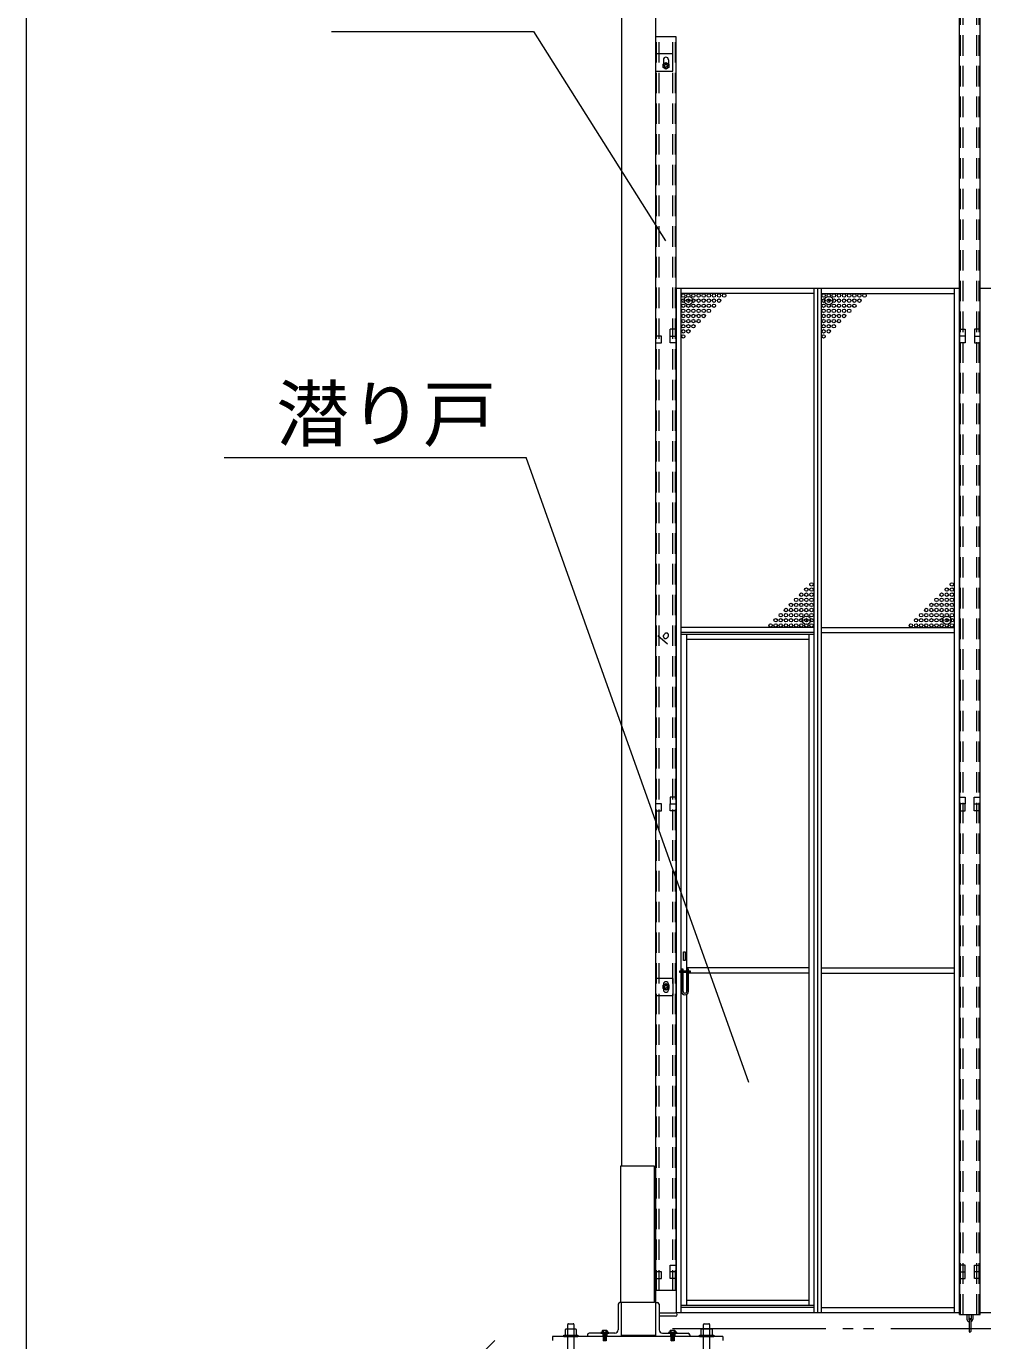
# Model space of a CAD drawing. Units: millimetres, scale not verified. Extents: x -12406 to 12406, y -8553 to 8553.
# Drawn here: x -12406 to -9602, y -4924 to -1071 of the extents above; entities that cross this region are included whole.
import ezdxf
from ezdxf.enums import TextEntityAlignment as Align

# ---------------------------------------------------------------- set-up
doc = ezdxf.new("R2010")
doc.units = ezdxf.units.MM
doc.header["$LTSCALE"] = 50
doc.header["$PDMODE"] = 32
doc.header["$PDSIZE"] = 25
doc.linetypes.add('DASHED1', pattern=[1.8, 1.2, -0.6])
doc.linetypes.add('DOUBLE_CHAIN2', pattern=[12.8, 9, -1, 0.6, -0.6, 0.6, -1])
for name, color, linetype, lineweight in [('0-0_0', 7, 'Continuous', 9), ('0-3_CYG-117', 7, 'Continuous', 9), ('0-B_TEXT', 7, 'Continuous', 9), ('0-C_ﾒッｼュﾊﾟﾈﾙ用ﾌﾞﾛッｸ', 7, 'Continuous', 9)]:
    doc.layers.add(name, color=color, linetype=linetype, lineweight=lineweight)
doc.styles.add('ＭＳ ゴシック', font='')
doc.styles.get('ＭＳ ゴシック').set_extended_font_data('MS Gothic')

msp = doc.modelspace()

# ---------------------------------------------------------------- linework, layer by layer
at = {"layer": '0-0_0'}
msp.add_line((-12406.14, 8553.31), (-12406.14, -8553.31), dxfattribs=at)
at = {"layer": '0-0_0', "linetype": 'DASHED1'}
for p, q in [((-10555.2, -2856.45), (-10526.48, -2881.33)), ((-10537.25, -2854.81), (-10534.62, -2851.78)), ((-10527.42, -2863.32), (-10524.8, -2860.3))]:
    msp.add_line(p, q, dxfattribs=at)
for centre, start, end in [((-10529.71, -2856.04), 319.103, 139.103), ((-10532.33, -2859.07), 139.103, 319.103)]:
    msp.add_arc(centre, 6.5, start, end, dxfattribs=at)
at = {"layer": '0-3_CYG-117'}
for p, q in [((-10661.02, -412.03), (-10661.02, -4412.03)), ((-9670.02, -4846.84), (-9670.02, -627.06)), ((-9610.02, -4846.84), (-9610.02, -627.06)), ((-10561.02, -4912.03), (-10561.02, -812.03)), ((-10561.02, -4776.85), (-10561.02, -1102.04)), ((-10501.02, -1102.04), (-10561.02, -1102.04)), ((-10501.02, -4777.03), (-10501.02, -1102.04)), ((-10538.52, -1169.03), (-10538.52, -1181.55)), ((-10523.52, -1169.03), (-10523.52, -1181.55)), ((-10501.32, -1839.05), (-10501.32, -4842.05)), ((-9670.32, -1839.05), (-10501.32, -1839.05)), ((-10486.32, -4842.05), (-10486.32, -1839.05)), ((-10096.82, -4842.05), (-10096.82, -1839.05)), ((-10085.82, -4842.05), (-10085.82, -1839.05)), ((-10074.82, -4842.05), (-10074.82, -1839.05)), ((-9685.32, -4842.05), (-9685.32, -1839.05)), ((-9670.32, -1839.05), (-9670.32, -4842.05)), ((-8779.02, -1839.05), (-9610.02, -1839.05)), ((-10096.82, -1854.05), (-10486.32, -1854.05)), ((-10074.82, -1854.05), (-9685.32, -1854.05)), ((-10501.32, -1959.05), (-10518.32, -1959.05)), ((-9670.32, -1959.05), (-9653.32, -1959.05)), ((-9610.32, -1959.05), (-9626.72, -1959.05)), ((-9609.72, -1979.05), (-9609.72, -1959.05)), ((-10518.32, -1979.05), (-10501.32, -1979.05)), ((-9653.32, -1979.05), (-9670.32, -1979.05)), ((-9626.72, -1979.05), (-9610.02, -1979.05)), ((-9626.72, -1979.05), (-9609.72, -1979.05)), ((-10096.82, -2833.05), (-10486.32, -2833.05)), ((-10096.82, -2848.05), (-10486.32, -2848.05)), ((-10074.82, -2833.05), (-9685.32, -2833.05)), ((-10074.82, -2848.05), (-9685.32, -2848.05)), ((-10097.22, -2853.68), (-10486.32, -2853.68)), ((-10471.12, -2853.68), (-10471.12, -3839.37)), ((-10112.42, -2868.68), (-10471.12, -2868.68)), ((-10112.42, -2853.68), (-10112.42, -4821.05)), ((-10097.22, -2853.68), (-10097.22, -4821.05)), ((-9653.32, -3350.55), (-9670.32, -3350.55)), ((-9627.02, -3330.55), (-9610.62, -3330.55)), ((-9627.02, -3350.55), (-9610.02, -3350.55)), ((-10485.3, -3844.44), (-10490.36, -3844.44)), ((-10480.23, -3839.37), (-10470.1, -3839.37)), ((-10470.1, -3844.44), (-10480.23, -3844.44)), ((-10112.42, -3831.27), (-10471.12, -3831.27)), ((-10471.12, -3844.44), (-10471.12, -3904.21)), ((-10465.03, -3839.37), (-10459.97, -3839.37)), ((-10112.42, -3846.27), (-10465.03, -3846.27)), ((-10074.82, -3831.27), (-9685.32, -3831.27)), ((-10074.82, -3846.27), (-9685.32, -3846.27)), ((-10511.02, -3862.03), (-10561.02, -3862.03)), ((-10538.52, -3879.03), (-10538.52, -3895.03)), ((-10523.52, -3879.03), (-10523.52, -3895.03)), ((-10511.02, -3862.03), (-10511.02, -3912.03)), ((-10561.02, -3912.03), (-10511.02, -3912.03)), ((-10471.12, -3909.82), (-10471.12, -4821.05)), ((-9626.72, -4702.05), (-9610.32, -4702.05)), ((-9610.02, -4722.05), (-9626.72, -4722.05)), ((-10501.02, -4777.03), (-10561.02, -4777.03)), ((-10564.22, -4812.03), (-10666.02, -4812.03)), ((-10564.23, -4812.04), (-10666.02, -4812.04)), ((-10661.02, -4912.03), (-10661.02, -4812.04)), ((-10561.03, -4812.04), (-10556.03, -4812.04)), ((-10112.42, -4806.05), (-10471.12, -4806.05)), ((-10671.02, -4817.04), (-10671.02, -4892.03)), ((-10551.03, -4817.04), (-10551.03, -4892.03)), ((-10551.03, -4842.03), (-10503.03, -4842.03)), ((-10503.03, -4852.03), (-10551.03, -4852.03)), ((-9670.32, -4842.05), (-10501.32, -4842.05)), ((-10097.22, -4821.05), (-10486.32, -4821.05)), ((-10096.82, -4827.05), (-10486.32, -4827.05)), ((-10074.82, -4827.05), (-9685.32, -4827.05)), ((-9670.02, -4847.06), (-9610.02, -4847.06)), ((-9648.52, -4847.06), (-9648.52, -4860.56)), ((-9643.52, -4847.06), (-9643.52, -4860.56)), ((-9636.52, -4847.06), (-9636.52, -4860.56)), ((-9631.52, -4847.06), (-9631.52, -4860.56)), ((-8779.02, -4842.05), (-9610.02, -4842.05)), ((-10826.71, -4892.19), (-10826.71, -4908.11)), ((-10794.87, -4890.2), (-10824.72, -4890.2)), ((-10818.75, -5444.34), (-10818.75, -4876.22)), ((-10816.76, -4874.23), (-10802.83, -4874.23)), ((-10800.84, -4876.22), (-10800.84, -5041.38)), ((-10792.88, -4908.11), (-10792.88, -4892.19)), ((-10428.74, -4892.19), (-10428.74, -4908.11)), ((-10396.9, -4890.2), (-10426.74, -4890.2)), ((-10420.77, -5041.38), (-10420.77, -4876.23)), ((-10418.77, -4874.23), (-10404.86, -4874.23)), ((-10402.86, -4876.23), (-10402.86, -5444.34)), ((-10394.91, -4908.11), (-10394.91, -4892.19)), ((-9642.52, -4861.56), (-9642.52, -4896.56)), ((-9637.52, -4861.56), (-9637.52, -4896.56)), ((-11104.42, -4995.28), (-11032.5, -4923.36)), ((-10364.06, -4912.03), (-10863.52, -4912.03)), ((-10863.52, -4912.03), (-10863.52, -4923.53)), ((-10761.01, -4907.03), (-10761.01, -4912.03)), ((-10461.03, -4912.03), (-10761.01, -4912.03)), ((-10681.02, -4902.03), (-10756.01, -4902.03)), ((-10718.26, -4896.05), (-10718.26, -4900.03)), ((-10704.33, -4894.06), (-10716.27, -4894.06)), ((-10714.28, -4900.03), (-10714.28, -4894.06)), ((-10706.32, -4900.03), (-10706.32, -4894.06)), ((-10702.34, -4900.03), (-10702.34, -4896.05)), ((-10541.03, -4902.03), (-10466.03, -4902.03)), ((-10523.26, -4902.01), (-10499.38, -4902.01)), ((-10519.27, -4896.05), (-10519.27, -4900.03)), ((-10505.34, -4894.06), (-10517.28, -4894.06)), ((-10515.3, -4900.03), (-10515.3, -4894.06)), ((-10507.34, -4894.06), (-10507.34, -4900.03)), ((-10503.36, -4896.05), (-10503.36, -4900.03)), ((-10499.38, -4900.03), (-10499.38, -4902.01)), ((-10461.03, -4907.03), (-10461.03, -4912.03)), ((-10364.06, -4912.03), (-10364.06, -4923.53))]:
    msp.add_line(p, q, dxfattribs=at)
at = {"layer": '0-3_CYG-117', "linetype": 'DASHED1'}
for p, q in [((-9667.72, -4847.06), (-9667.72, -627.06)), ((-9660.02, -4847.06), (-9660.02, -627.06)), ((-9620.02, -4847.06), (-9620.02, -627.06)), ((-9612.32, -4847.06), (-9612.32, -627.06)), ((-10558.72, -4777.03), (-10558.72, -1102.04)), ((-10551.02, -4777.03), (-10551.02, -1102.04)), ((-10511.02, -4777.03), (-10511.02, -1102.04)), ((-10503.32, -4777.03), (-10503.32, -1102.04))]:
    msp.add_line(p, q, dxfattribs=at)
at = {"layer": '0-3_CYG-117', "linetype": 'DOUBLE_CHAIN2'}
for p, q in [((-10511.95, -4888.56), (1089.68, -4888.56)), ((-10716.27, -4902.01), (-10716.27, -4911.96)), ((-10714.28, -4902.01), (-10706.32, -4902.01)), ((-10714.28, -4904), (-10706.32, -4902.01)), ((-10714.28, -4905.99), (-10706.32, -4904)), ((-10714.28, -4907.98), (-10706.32, -4905.99)), ((-10714.28, -4909.97), (-10706.32, -4907.98)), ((-10714.28, -4911.96), (-10706.32, -4909.97)), ((-10714.28, -4913.95), (-10706.32, -4911.96)), ((-10714.28, -4915.94), (-10706.32, -4913.95)), ((-10714.28, -4917.93), (-10706.32, -4915.94)), ((-10714.28, -4919.92), (-10706.32, -4917.93)), ((-10714.28, -4921.91), (-10706.32, -4919.92)), ((-10714.28, -4923.9), (-10706.32, -4921.91)), ((-10704.33, -4902.01), (-10704.33, -4911.96)), ((-10661.02, -4907.53), (-10561.03, -4907.53)), ((-10517.28, -4902.01), (-10517.28, -4911.96)), ((-10515.3, -4902.01), (-10507.34, -4902.01)), ((-10515.3, -4904), (-10507.34, -4902.01)), ((-10515.3, -4905.99), (-10507.34, -4904)), ((-10515.3, -4907.98), (-10507.34, -4905.99)), ((-10515.3, -4909.97), (-10507.34, -4907.98)), ((-10515.3, -4911.96), (-10507.34, -4909.97)), ((-10515.3, -4913.95), (-10507.34, -4911.96)), ((-10515.3, -4915.94), (-10507.34, -4913.95)), ((-10515.3, -4917.93), (-10507.34, -4915.94)), ((-10515.3, -4919.92), (-10507.34, -4917.93)), ((-10515.3, -4921.91), (-10507.34, -4919.92)), ((-10515.3, -4923.9), (-10507.34, -4921.91)), ((-10505.34, -4902.01), (-10505.34, -4911.96))]:
    msp.add_line(p, q, dxfattribs=at)
at = {"layer": '0-3_CYG-117'}
for points in [[(-10561.02, -1202.03), (-10511.02, -1202.03), (-10511.02, -1152.03), (-10561.02, -1152.03)], [(-10501.02, -1999.05), (-10518.32, -1999.05), (-10518.32, -1959.05)], [(-9653.32, -1959.05), (-9653.32, -1999.05), (-9670.02, -1999.05)], [(-9626.72, -1959.05), (-9626.72, -1999.05), (-9610.02, -1999.05)], [(-10561.02, -1999.05), (-10543.72, -1999.05), (-10543.72, -1979.05), (-10561.02, -1979.05)], [(-10561.02, -3370.55), (-10543.72, -3370.55), (-10543.72, -3350.55), (-10561.02, -3350.55)], [(-10501.32, -3330.55), (-10518.32, -3330.55), (-10518.32, -3350.55), (-10501.32, -3350.55)], [(-10501.02, -3370.55), (-10518.32, -3370.55), (-10518.32, -3350.55)], [(-9670.32, -3330.55), (-9653.32, -3330.55), (-9653.32, -3350.55)], [(-9670.02, -3370.55), (-9653.32, -3370.55), (-9653.32, -3350.55)], [(-9610.02, -3370.55), (-9627.02, -3370.55), (-9627.02, -3330.55)], [(-10490.36, -3844.44), (-10490.36, -3839.37), (-10485.3, -3839.37)], [(-10480.23, -3900.16), (-10480.23, -3834.31), (-10485.3, -3834.31), (-10485.3, -3900.16)], [(-10465.03, -3900.16), (-10465.03, -3834.31), (-10470.1, -3834.31), (-10470.1, -3900.16)], [(-10459.97, -3839.37), (-10459.97, -3844.44), (-10465.03, -3844.44)], [(-10564.22, -4812.03), (-10564.22, -4412.03), (-10664.22, -4412.03), (-10664.22, -4812.03)], [(-10561.02, -4742.05), (-10543.72, -4742.05), (-10543.72, -4722.06), (-10561.02, -4722.06)], [(-10501.32, -4722.05), (-10518.32, -4722.05), (-10518.32, -4702.05), (-10501.32, -4702.05)], [(-10501.02, -4742.05), (-10518.32, -4742.05), (-10518.32, -4722.06)], [(-9670.32, -4722.05), (-9653.32, -4722.05), (-9653.32, -4702.05), (-9670.32, -4702.05)], [(-9670.02, -4742.05), (-9653.32, -4742.05), (-9653.32, -4722.06)], [(-9610.02, -4742.05), (-9626.72, -4742.05), (-9626.72, -4702.05)], [(-10499.38, -4900.03), (-10523.26, -4900.03), (-10523.26, -4902.01)]]:
    msp.add_lwpolyline(points, dxfattribs=at)
for points in [[(-10539.52, -1191.93), (-10539.52, -1182.12), (-10531.02, -1177.21), (-10522.52, -1182.12), (-10522.52, -1191.93), (-10531.02, -1196.85)], [(-10474.15, -3783.66), (-10474.15, -3808.98), (-10479.22, -3808.98), (-10479.22, -3783.66)], [(-10539.52, -3891.8), (-10539.52, -3881.99), (-10531.02, -3877.08), (-10522.52, -3881.99), (-10522.52, -3891.8), (-10531.02, -3896.71)], [(-10830.69, -4908.11), (-10788.9, -4908.11), (-10788.9, -4912.09), (-10830.69, -4912.09)], [(-10722.24, -4902.01), (-10698.36, -4902.01), (-10698.36, -4900.03), (-10722.24, -4900.03)], [(-10432.72, -4908.11), (-10390.92, -4908.11), (-10390.92, -4912.09), (-10432.72, -4912.09)]]:
    msp.add_lwpolyline(points, close=True, dxfattribs=at)
at = {"layer": '0-3_CYG-117', "linetype": 'DOUBLE_CHAIN2'}
for points in [[(-10706.32, -4900.03), (-10706.32, -4923.9), (-10714.28, -4923.9), (-10714.28, -4900.03)], [(-10507.34, -4900.03), (-10507.34, -4923.9), (-10515.3, -4923.9), (-10515.3, -4900.03)]]:
    msp.add_lwpolyline(points, dxfattribs=at)
at = {"layer": '0-3_CYG-117'}
for centre, radius in [((-10531.02, -1187.03), 8.5), ((-10531.02, -1187.03), 5), ((-10531.02, -1187.03), 5), ((-10531.02, -1187.03), 4.19), ((-10531.02, -3886.89), 8.5), ((-10531.02, -3886.89), 5), ((-10531.02, -3886.89), 5), ((-10531.02, -3886.89), 4.19)]:
    msp.add_circle(centre, radius, dxfattribs=at)
for centre, radius, start, end in [((-10531.02, -1169.03), 7.5, 0, 180), ((-10531.02, -3879.03), 7.5, 0, 180), ((-10531.02, -3895.03), 7.5, 180, 0), ((-10475.16, -3900.16), 10.13, 180, 0), ((-10475.16, -3900.16), 5.07, 180, 0), ((-10666.02, -4817.04), 5, 90, 180), ((-10556.03, -4817.04), 5, 0, 90), ((-10503.03, -4847.04), 5, 270, 90), ((-10824.72, -4892.19), 1.99, 90, 180), ((-10816.76, -4876.22), 1.99, 90, 180), ((-10802.83, -4876.22), 1.99, 0, 90), ((-10794.87, -4892.19), 1.99, 0, 90), ((-10681.02, -4892.03), 10, 270, 0), ((-10541.03, -4892.03), 10, 180, 270), ((-10426.74, -4892.19), 1.99, 90, 180), ((-10418.77, -4876.23), 2, 90, 180), ((-10404.86, -4876.23), 2, 0, 90), ((-10396.9, -4892.19), 1.99, 0, 90), ((-9640.02, -4860.56), 8.5, 180, 252.895), ((-9640.02, -4860.56), 3.5, 180, 224.415), ((-9640.02, -4861.56), 2.5, 0, 180), ((-9640.02, -4860.56), 8.5, 287.105, 0), ((-9640.02, -4860.56), 3.5, 315.585, 0), ((-10756.01, -4907.03), 5, 90, 180), ((-10716.27, -4896.05), 1.99, 90, 180), ((-10704.33, -4896.05), 1.99, 0, 90), ((-10517.28, -4896.05), 1.99, 90, 180), ((-10505.34, -4896.05), 1.99, 0, 90), ((-10466.03, -4907.03), 5, 0, 90), ((-9640.02, -4896.56), 2.5, 180, 0)]:
    msp.add_arc(centre, radius, start, end, dxfattribs=at)
at = {"layer": '0-3_CYG-117', "linetype": 'DOUBLE_CHAIN2'}
for centre in [(-10716.27, -4896.05), (-10517.28, -4896.05)]:
    msp.add_arc(centre, 1.99, 90, 180, dxfattribs=at)
at = {"layer": '0-B_TEXT'}
for p in [(-11826.47, -2334.85), (-10287.7, -4166.94)]:
    msp.add_line(p, (-10941.07, -2334.85), dxfattribs=at)
msp.add_lwpolyline([(-11511.28, -1086.51), (-10919.67, -1086.51), (-10531.88, -1699.6)], dxfattribs=at)
at = {"layer": '0-C_ﾒッｼュﾊﾟﾈﾙ用ﾌﾞﾛッｸ'}
for centre in [(-10480.32, -1860.05), (-10480.32, -1875.05), (-10480.32, -1890.05), (-10465.32, -1860.05), (-10465.32, -1875.05), (-10465.32, -1890.05), (-10450.32, -1860.05), (-10450.32, -1875.05), (-10450.32, -1890.05), (-10435.32, -1860.05), (-10435.32, -1875.05), (-10435.32, -1890.05), (-10420.32, -1860.05), (-10420.32, -1875.05), (-10420.32, -1890.05), (-10405.32, -1860.05), (-10405.32, -1875.05), (-10405.32, -1890.05), (-10390.32, -1860.05), (-10390.32, -1875.05), (-10390.32, -1890.05), (-10375.32, -1860.05), (-10375.32, -1875.05), (-10360.32, -1860.05), (-10068.82, -1860.05), (-10068.82, -1875.05), (-10068.82, -1890.05), (-10053.82, -1860.05), (-10053.82, -1875.05), (-10053.82, -1890.05), (-10038.82, -1860.05), (-10038.82, -1875.05), (-10038.82, -1890.05), (-10023.82, -1860.05), (-10023.82, -1875.05), (-10023.82, -1890.05), (-10008.82, -1860.05), (-10008.82, -1875.05), (-10008.82, -1890.05), (-9993.82, -1860.05), (-9993.82, -1875.05), (-9993.82, -1890.05), (-9978.82, -1860.05), (-9978.82, -1875.05), (-9978.82, -1890.05), (-9963.82, -1860.05), (-9963.82, -1875.05), (-9948.82, -1860.05), (-10480.32, -1905.05), (-10480.32, -1920.05), (-10465.32, -1905.05), (-10465.32, -1920.05), (-10450.32, -1905.05), (-10450.32, -1920.05), (-10435.32, -1905.05), (-10435.32, -1920.05), (-10420.32, -1905.05), (-10420.32, -1920.05), (-10405.32, -1905.05), (-10068.82, -1905.05), (-10068.82, -1920.05), (-10053.82, -1905.05), (-10053.82, -1920.05), (-10038.82, -1905.05), (-10038.82, -1920.05), (-10023.82, -1905.05), (-10023.82, -1920.05), (-10008.82, -1905.05), (-10008.82, -1920.05), (-9993.82, -1905.05), (-10480.32, -1935.05), (-10480.32, -1950.05), (-10480.32, -1965.05), (-10465.32, -1935.05), (-10465.32, -1950.05), (-10465.32, -1965.05), (-10450.32, -1935.05), (-10450.32, -1950.05), (-10435.32, -1935.05), (-10068.82, -1935.05), (-10068.82, -1950.05), (-10068.82, -1965.05), (-10053.82, -1935.05), (-10053.82, -1950.05), (-10053.82, -1965.05), (-10038.82, -1935.05), (-10038.82, -1950.05), (-10023.82, -1935.05), (-10480.32, -1980.05), (-10068.82, -1980.05), (-10134.32, -2737.05), (-10119.32, -2722.05), (-10119.32, -2737.05), (-10104.32, -2707.05), (-10104.32, -2722.05), (-10104.32, -2737.05), (-9722.82, -2737.05), (-9707.82, -2722.05), (-9707.82, -2737.05), (-9692.82, -2707.05), (-9692.82, -2722.05), (-9692.82, -2737.05), (-10164.32, -2767.05), (-10149.32, -2752.05), (-10149.32, -2767.05), (-10134.32, -2752.05), (-10134.32, -2767.05), (-10119.32, -2752.05), (-10119.32, -2767.05), (-10104.32, -2752.05), (-10104.32, -2767.05), (-9752.82, -2767.05), (-9737.82, -2752.05), (-9737.82, -2767.05), (-9722.82, -2752.05), (-9722.82, -2767.05), (-9707.82, -2752.05), (-9707.82, -2767.05), (-9692.82, -2752.05), (-9692.82, -2767.05), (-10209.32, -2812.05), (-10194.32, -2797.05), (-10194.32, -2812.05), (-10179.32, -2782.05), (-10179.32, -2797.05), (-10179.32, -2812.05), (-10164.32, -2782.05), (-10164.32, -2797.05), (-10164.32, -2812.05), (-10149.32, -2782.05), (-10149.32, -2797.05), (-10149.32, -2812.05), (-10134.32, -2782.05), (-10134.32, -2797.05), (-10134.32, -2812.05), (-10119.32, -2782.05), (-10119.32, -2797.05), (-10119.32, -2812.05), (-10104.32, -2782.05), (-10104.32, -2797.05), (-10104.32, -2812.05), (-9797.82, -2812.05), (-9782.82, -2797.05), (-9782.82, -2812.05), (-9767.82, -2782.05), (-9767.82, -2797.05), (-9767.82, -2812.05), (-9752.82, -2782.05), (-9752.82, -2797.05), (-9752.82, -2812.05), (-9737.82, -2782.05), (-9737.82, -2797.05), (-9737.82, -2812.05), (-9722.82, -2782.05), (-9722.82, -2797.05), (-9722.82, -2812.05), (-9707.82, -2782.05), (-9707.82, -2797.05), (-9707.82, -2812.05), (-9692.82, -2782.05), (-9692.82, -2797.05), (-9692.82, -2812.05), (-10224.32, -2827.05), (-10209.32, -2827.05), (-10194.32, -2827.05), (-10179.32, -2827.05), (-10164.32, -2827.05), (-10149.32, -2827.05), (-10134.32, -2827.05), (-10119.32, -2827.05), (-10104.32, -2827.05), (-9812.82, -2827.05), (-9797.82, -2827.05), (-9782.82, -2827.05), (-9767.82, -2827.05), (-9752.82, -2827.05), (-9737.82, -2827.05), (-9722.82, -2827.05), (-9707.82, -2827.05), (-9692.82, -2827.05)]:
    msp.add_circle(centre, 5, dxfattribs=at)
for p in [(-10465.32, -1875.05), (-10053.82, -1875.05), (-10119.32, -2812.05), (-9707.82, -2812.05)]:
    msp.add_point(p, dxfattribs=at)

# ---------------------------------------------------------------- texts
at = {"layer": '0-B_TEXT', "style": 'ＭＳ ゴシック'}
msp.add_text('潜り戸', height=157.7, dxfattribs=at).set_placement((-11673.85, -2333.21), align=Align.BOTTOM_LEFT)

doc.saveas('drawing.dxf')
